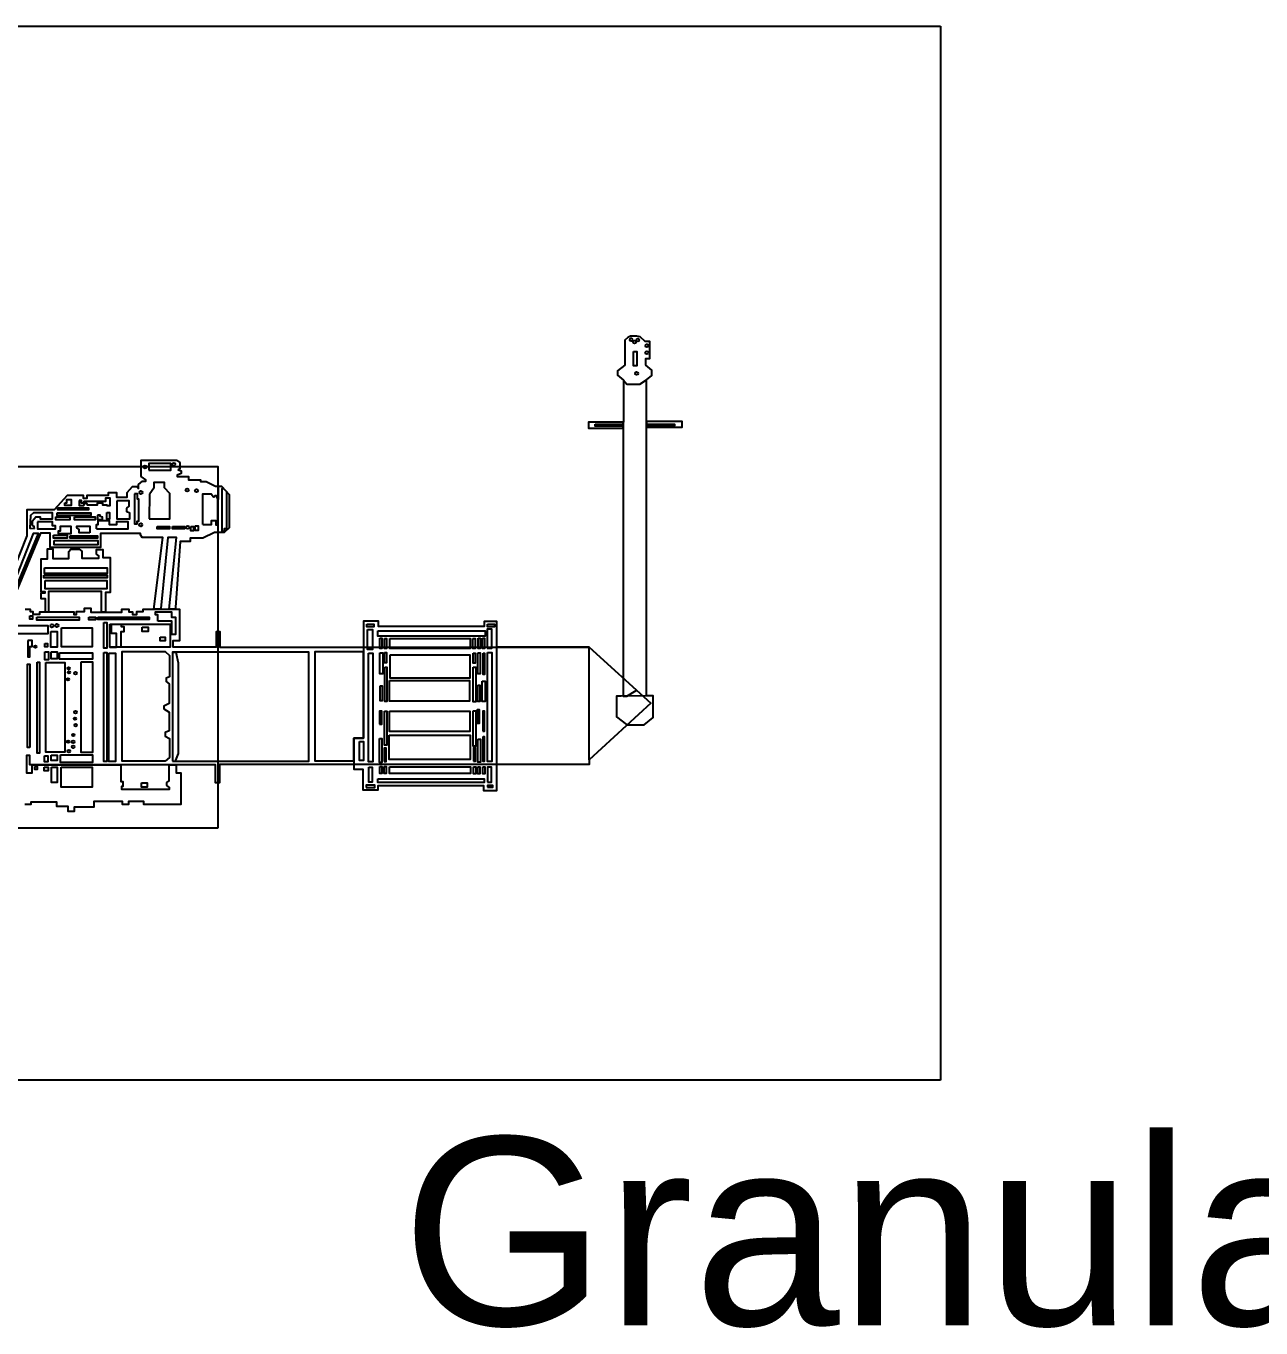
# Model space of a CAD drawing. Header units: millimetres. Extents: x 3191 to 879702, y -27549 to 222194.
# Drawn here: x 46474 to 60388, y 15167 to 29839 of the extents above; entities that cross this region are included whole.
import ezdxf

# ---------------------------------------------------------------- set-up
doc = ezdxf.new("R2010")
doc.units = ezdxf.units.MM
doc.header["$MEASUREMENT"] = 0
doc.styles.get("Standard").update_dxf_attribs({"font": 'arial.ttf'})
picture_1 = doc.add_image_def('image2.png', size_in_pixel=(849, 452))

msp = doc.modelspace()

# ---------------------------------------------------------------- linework, layer by layer
for points in [[(53539.30314, 22289.39432), (53464.59244, 22289.15388), (53464.59244, 25316.59189), (53867.84753, 25316.59189), (53867.84753, 25381.57518), (53465.5133, 25381.57518), (53464.59244, 25316.59189), (53465.5133, 25381.57518), (53465.5133, 25851.79159), (53524.39492, 25900.84062), (53524.39492, 25925.96601), (53524.39492, 25959.70391), (53456.31012, 26015.49607), (53456.31012, 26091.51762), (53502.93647, 26091.51762), (53502.93647, 26283.57439), (53448.96165, 26283.57439), (53393.13212, 26335.07142), (53357.56368, 26344.88568), (53285.18249, 26344.88568), (53253.91044, 26329.55229), (53222.02797, 26299.50865), (53222.02797, 26015.65185), (53138.00193, 25954.34056), (53138.00193, 25904.6684), (53204.88938, 25847.31843), (53204.88938, 25376.18958), (52811.12445, 25376.18958), (52811.12445, 25308.75829), (53203.66855, 25308.75829), (53203.66855, 25376.18958), (53203.66855, 25127.89555), (53203.66855, 22288.31416), (53243.13425, 22288.31416), (53350.28565, 22350.86139), (53354.62615, 22353.39507)], [(53204.88938, 25847.31843), (53242.10124, 25803.76627), (53390.8548, 25803.76627), (53465.5133, 25851.79159)], [(46153.83318, 23259.87079), (46486.77628, 24095.47664), (46486.77628, 24390.6456), (46793.32328, 24390.6456), (46942.88173, 24550.87769), (47118.03145, 24550.87769), (47118.03145, 24519.11831), (47162.21546, 24519.11831), (47162.21546, 24553.6902), (47402.48644, 24553.6902), (47402.48644, 24583.76555), (47494.55202, 24583.76555), (47494.55202, 24529.89382), (47614.91496, 24529.89382), (47614.91496, 24582.86856), (47671.95293, 24650.21256), (47724.94342, 24650.21256), (47742.01981, 24626.86757), (47742.01981, 24672.65478), (47786.68206, 24709.22321), (47824.85901, 24709.22321), (47824.85901, 24724.48947), (47771.85685, 24761.74656), (47771.85685, 24944.91855), (48169.32634, 24944.91855), (48205.707, 24918.43118), (48205.707, 24849.74458), (48186.39107, 24836.7237), (48223.21497, 24824.59981), (48223.21497, 24795.42145), (48177.85287, 24779.2582), (48177.85287, 24763.54633), (48304.95773, 24763.54633), (48304.95773, 24726.28346), (48441.25398, 24726.28346), (48441.25398, 24705.58315), (48504.13571, 24705.58315), (48610.57159, 24652.15702), (48676.14776, 24652.15702), (48761.47143, 24560.5768), (48761.47143, 24183.058), (48707.61779, 24130.08326), (48596.69119, 24130.08326), (48464.65237, 24065.88741), (48322.73398, 24065.88741), (48322.73398, 24029.52153), (48210.45433, 24029.52153), (48158.01206, 23286.03488), (48158.01206, 23269.19545), (48088.31843, 23269.19545), (48169.06973, 24075.74277), (48072.07019, 24075.74277), (47991.96042, 23275.77443), (47991.96042, 23269.19545), (47913.0754, 23269.19545), (48016.85184, 24075.21036), (47782.45962, 24075.21036), (47765.17326, 24103.87366), (47765.17326, 24120.70822), (47313.89679, 24120.70822), (47313.89679, 23961.01432), (46746.1299, 23961.01432), (46746.1299, 24124.73601), (46638.27099, 24124.73601), (46278.41856, 23262.34845)], [(47860.13157, 24286.63478), (48093.20573, 24286.63478), (48093.20573, 24571.46805), (48032.30691, 24636.09793), (48032.30691, 24695.46737), (47913.51864, 24695.46737), (47913.51864, 24629.33285), (47867.65498, 24568.45878), (47863.46753, 24563.18677), (47860.13157, 24286.63478)], [(48466.78692, 24222.89611), (48466.78692, 24568.80021), (48561.32531, 24568.80021), (48584.49043, 24533.36026), (48594.8949, 24533.36026), (48605.28771, 24546.58948), (48614.74738, 24546.58948), (48631.28722, 24508.31387), (48644.04786, 24508.31387), (48644.04786, 24652.15702), (48676.14776, 24652.15702), (48703.57968, 24622.71359), (48680.70846, 24622.71359), (48680.70846, 24148.15045), (48708.93584, 24148.15045), (48708.93584, 24176.36237), (48735.98514, 24176.36237), (48735.98514, 24587.93193)], [(46910.32693, 24465.49542), (46934.49516, 24465.49542), (46934.49516, 24502.65991), (46982.36506, 24502.65991), (46982.36506, 24435.29855), (46911.26006, 24435.29855), (46911.26006, 24465.49542)], [(47074.44231, 24490.57075), (47074.44231, 24436.21869), (47125.56652, 24436.21869), (47135.3178, 24461.2998), (47153.91054, 24461.2998), (47164.59496, 24441.79163), (47279.84898, 24441.79163), (47279.84898, 24466.41556), (47334.69407, 24466.41556), (47334.69407, 24441.79163), (47384.41858, 24441.79163), (47384.41858, 24434.10641), (47421.90734, 24434.10641), (47421.90734, 24518.49331), (47370.96975, 24518.49331), (47370.96975, 24481.53715), (47129.05412, 24481.53715), (47115.95522, 24462.91439), (47100.53514, 24462.91439), (47100.53514, 24490.55917), (47074.44231, 24490.55917)], [(47696.79769, 24566.90785), (47696.79769, 24230.63341), (47726.70471, 24230.63341), (47726.70471, 24259.03051), (47746.13728, 24259.03051), (47746.13728, 24507.87406), (47729.69075, 24507.87406), (47729.69075, 24565.41479), (47696.79769, 24566.90785)], [(48466.78692, 24222.89611), (48564.0664, 24222.89611), (48564.0664, 24265.28053), (48611.29477, 24265.28053), (48611.29477, 24216.73289), (48636.4696, 24216.73289), (48636.4696, 24510.52453)], [(47498.80945, 24486.76286), (47498.80945, 24286.50168), (47643.28231, 24286.50168), (47643.28231, 24349.78317), (47611.26406, 24363.186), (47611.26406, 24406.36325), (47637.3219, 24427.20824), (47637.3219, 24486.76286), (47498.80945, 24486.76286)], [(46571.01517, 24175.55218), (46565.43968, 24198.31268), (46545.92547, 24204.81734), (46545.92547, 24261.95876), (46583.09929, 24307.48556), (46633.75694, 24307.48556), (46633.75694, 24285.65098), (46772.24606, 24285.65098), (46772.24606, 24354.87), (46559.86419, 24354.87), (46523.61184, 24321.42079), (46518.50292, 24181.58808), (46571.01517, 24175.55218)], [(46603.08008, 24252.20178), (46603.08008, 24174.62046), (46804.31096, 24174.62046), (46804.31096, 24206.21202), (46770.85802, 24206.21202), (46770.85802, 24252.66474), (46603.08008, 24252.20178)], [(47266.86672, 24172.28249), (47626.4392, 24172.28249), (47626.4392, 24251.48997), (47493.37393, 24251.48997), (47493.37393, 24217.86716), (47414.88549, 24217.86716), (47414.88549, 24261.95297), (47284.80626, 24261.95297), (47284.80626, 24218.61369), (47264.62719, 24218.61369), (47264.62719, 24172.28249)], [(47278.35596, 24326.70438), (47278.35596, 24276.07919), (47335.70886, 24276.07919), (47335.70886, 24302.88484), (47311.13238, 24313.30734), (47311.13238, 24326.32822), (47278.35596, 24326.32822)], [(46258.50776, 23259.87079), (46615.16419, 24119.29039), (46554.452, 24119.29039), (46220.52911, 23267.53944)], [(46842.18464, 24118.94895), (46983.84642, 24118.94895), (46983.84642, 24200.86478), (46860.24083, 24200.86478), (46860.24083, 24147.17823), (46835.69934, 24147.17823), (46835.69934, 24119.41192), (46842.18464, 24118.94895)], [(47191.7259, 24127.74528), (47072.73933, 24127.74528), (47072.73933, 24166.154), (47047.74294, 24183.74087), (47047.74294, 24201.79071), (47191.25933, 24201.79071), (47191.25933, 24127.74528)], [(46631.23132, 23237.83878), (46691.82136, 23237.83878), (46691.82136, 23383.24012), (46645.08288, 23383.24012), (46645.08288, 23452.0251), (46688.95196, 23452.0251), (46688.95196, 23461.77051), (46645.94603, 23461.77051), (46645.94603, 23834.94902), (46717.64591, 23834.94902), (46717.64591, 23945.89852), (46775.57036, 23945.89852), (46775.57036, 23839.5671), (46954.47595, 23839.5671), (46954.47595, 23918.38684), (46978.56253, 23945.3256), (47070.96637, 23945.3256), (47101.3633, 23920.39495), (47101.3633, 23841.00229), (47294.40591, 23841.00229), (47294.40591, 23868.79753), (47269.74777, 23887.13672), (47269.74777, 23941.02003), (47340.85277, 23941.02003), (47340.85277, 23849.01736), (47421.69739, 23849.01736), (47421.69739, 23456.74734), (47369.40675, 23456.74734), (47369.40675, 23235.19049)], [(47369.40675, 23235.19049), (47322.46999, 23235.19049), (47322.46999, 23467.08882), (46725.79919, 23467.08882), (46725.79919, 23237.83878)], [(46462.8036, 23266.81421), (46520.74612, 23266.81421), (46520.74612, 23242.60126), (46552.11208, 23242.60126), (46552.11208, 23211.93449), (46631.23132, 23211.93449), (46631.23132, 23237.83878), (47013.09315, 23237.83878), (47013.09315, 23206.12605), (47041.59485, 23206.12605), (47041.59485, 23241.22147), (47134.28409, 23241.22147), (47134.28409, 23277.96374), (47203.94189, 23277.96374), (47203.94189, 23235.19049), (47551.97261, 23235.19049), (47551.97261, 23267.54861), (47631.49097, 23267.54861), (47631.49097, 23236.83733), (47672.62358, 23236.83733), (47672.62358, 23206.1483), (47724.18021, 23206.1483), (47724.18021, 23239.57464), (47794.94145, 23239.57464), (47794.94145, 23269.19545), (48204.10763, 23269.19545), (48204.10763, 22909.3171), (48128.97957, 22909.3171), (48128.97957, 22841.50748), (48620.52836, 22841.50748), (48620.52836, 23017.63), (48655.83855, 23017.63), (48655.83855, 22840.46152), (52819.88156, 22840.46152), (53512.67964, 22209.43372), (52820.58589, 21570.59458), (52820.58589, 22839.81999)], [(47959.33564, 23133.9799), (47959.33564, 23203.41304), (47933.67438, 23203.41304), (47933.67438, 23238.74882), (48112.94157, 23238.74882), (48112.94157, 23177.45229), (48158.30367, 23177.45229), (48158.30367, 22981.36936), (48117.01238, 22981.36936), (48117.01238, 23132.7299), (47959.33564, 23132.7299)], [(47417.6849, 22838.18594), (47494.63367, 22838.18594), (47494.63367, 22991.57774), (47438.01561, 22991.57774), (47438.01561, 23098.13486), (47545.29131, 23098.13486), (47545.29131, 23073.98546), (47575.0817, 23073.98546), (47575.0817, 23012.9262), (47543.29674, 23012.9262), (47543.29674, 22838.18594)], [(52819.88156, 22840.46152), (51780.46141, 22840.46152), (51780.46141, 23128.03483), (51634.9008, 23128.03483), (51634.9008, 23071.46376), (50444.56716, 23071.46376), (50444.56716, 23132.88632), (50274.75428, 23132.88632), (50274.75428, 21812.07871), (50167.60289, 21812.07871), (50167.60289, 21463.72822), (50268.90838, 21463.72822), (50268.90838, 21232.815), (50442.14898, 21232.815), (50442.14898, 21279.41603), (51628.44448, 21279.41603), (51628.44448, 21225.73805), (51780.39098, 21225.73805), (51780.46141, 22840.46152)], [(46494.07566, 22913.03361), (46494.07566, 22731.01364), (46516.73146, 22731.01364), (46516.73146, 22845.11272), (46542.11066, 22845.11272), (46542.11066, 22913.03361), (46494.07566, 22913.03361)], [(48041.78991, 21553.80602), (47555.84742, 21553.80602), (47555.84742, 22790.43113), (48041.12505, 22790.43113), (48089.64815, 22746.5768), (48089.64815, 22506.68583), (48053.09253, 22490.07118), (48053.09253, 22452.86039), (48084.99413, 22427.61145), (48084.99413, 22204.33514), (48027.82786, 22175.09313), (48027.82786, 22145.8569), (48087.65357, 22107.9806), (48087.65357, 21896.83396), (48040.47186, 21876.89754), (48040.47186, 21835.69946), (48090.32467, 21810.45052), (48090.32467, 21597.13952), (48041.78991, 21553.80602)], [(48124.00234, 22782.77772), (48162.04788, 22782.77772), (48188.49063, 22661.07878), (48188.49063, 21639.10727), (48158.07038, 21567.08732), (48158.07038, 21553.8369)], [(49738.8095, 21557.15283), (50167.60289, 21557.15283), (50167.60289, 21812.07871), (50274.75428, 21812.07871), (50274.75428, 22785.0922), (49728.45591, 22785.0922), (49728.45591, 21556.61872), (49738.8095, 21557.15283)], [(53179.72148, 22288.23709), (53128.28224, 22288.23709), (53128.28224, 22054.14146), (53241.13867, 21967.92733), (53246.5568, 21963.78827), (53437.12898, 21963.78827), (53539.30314, 22046.44139), (53539.30314, 22289.39432), (53179.72148, 22288.23709)], [(52820.58589, 21570.59458), (52820.58589, 21515.42555), (48653.23255, 21515.42555), (48653.23255, 21308.72528), (48610.47999, 21308.72528), (48610.47999, 21514.40184), (46515.0176, 21514.40184), (46515.0176, 21619.99968), (46477.68835, 21619.99968), (46477.68835, 21424.84952), (46542.29848, 21424.84952), (46542.29848, 21514.40184)], [(46542.29848, 21514.40184), (47541.8538, 21514.40184), (47541.8538, 21324.88208), (47564.34527, 21324.88208), (47564.34527, 21268.64483), (47549.34313, 21268.64483), (47549.34313, 21239.60264), (48089.67821, 21239.60264), (48089.67821, 21239.60264), (48089.67821, 21257.36177), (48059.67394, 21278.92643), (48059.67394, 21312.66433), (48086.86091, 21331.40266), (48086.86091, 21514.40184), (48166.5436, 21514.40184), (48166.5436, 21424.18189), (48217.16113, 21424.18189), (48217.16113, 21065.26049), (47802.78294, 21065.26049), (47802.78294, 21099.5325), (47628.39194, 21099.5325), (47628.39194, 21067.84201), (47562.60793, 21067.84201), (47562.60793, 21098.95388), (47237.89038, 21098.95388), (47237.89038, 21037.30877), (47017.99995, 21037.30877), (47017.99995, 20989.0609), (46949.89167, 20989.0609), (46949.89167, 21041.89321), (46821.86876, 21041.89321), (46821.86876, 21092.9674), (46528.25892, 21092.9674), (46528.25892, 21064.79314), (46461.91146, 21064.79314)]]:
    msp.add_lwpolyline(points)
for points in [[(53316.68932, 26170.47676), (53355.59157, 26170.47676), (53355.59157, 26007.88501), (53316.68932, 26007.88501)], [(52885.78295, 25351.46477), (53189.41769, 25351.46477), (53189.41769, 25331.36891), (52885.78295, 25331.36891)], [(53477.95639, 25353.46768), (53781.59113, 25353.46768), (53781.59113, 25333.37182), (53477.95639, 25333.37182)], [(48636.4696, 20800.5426), (45584.20445, 20800.5426), (45584.20445, 24873.88211), (48636.4696, 24873.88211)], [(47856.10741, 24834.14267), (48105.05656, 24834.14267), (48105.05656, 24908.60476), (47856.10741, 24908.60476)], [(46834.11301, 24409.74868), (47179.42016, 24409.74868), (47179.42016, 24385.59349), (46834.11301, 24385.59349)], [(46810.87791, 24307.08046), (46965.63859, 24307.08046), (46965.63859, 24275.48891), (46810.87791, 24275.48891)], [(46823.42859, 24353.07022), (47205.44301, 24353.07022), (47205.44301, 24323.3421), (46823.42859, 24323.3421)], [(47020.47203, 24308.01218), (47253.31291, 24308.01218), (47253.31291, 24274.09422), (47020.47203, 24274.09422)], [(47384.11531, 24354.99731), (47414.65221, 24354.99731), (47414.65221, 24280.5468), (47384.11531, 24280.5468)], [(46784.05023, 24100.70814), (46939.26582, 24100.70814), (46939.26582, 24065.98), (46784.05023, 24065.98)], [(46969.56943, 24094.79377), (47280.00061, 24094.79377), (47280.00061, 24068.93719), (46969.56943, 24068.93719)], [(47953.22359, 24198.81037), (48090.21969, 24198.81037), (48090.21969, 24172.5487), (47953.22359, 24172.5487)], [(48122.58787, 24199.74787), (48259.58397, 24199.74787), (48259.58397, 24173.4862), (48122.58787, 24173.4862)], [(48329.00932, 24200.68538), (48362.32229, 24200.68538), (48362.32229, 24149.09953), (48329.00932, 24149.09953)], [(48379.67863, 24207.25369), (48412.9916, 24207.25369), (48412.9916, 24155.66784), (48379.67863, 24155.66784)], [(46789.22914, 24041.59912), (47282.21681, 24041.59912), (47282.21681, 23991.36166), (46789.22914, 23991.36166)], [(46676.133, 23650.41128), (47387.89452, 23650.41128), (47387.89452, 23620.86255), (46676.133, 23620.86255)], [(46682.7816, 23731.68474), (47386.41316, 23731.68474), (47386.41316, 23671.10002), (46682.7816, 23671.10002)], [(46690.1767, 23591.30804), (47382.71561, 23591.30804), (47382.71561, 23498.21162), (46690.1767, 23498.21162)], [(46515.22528, 23191.63637), (46547.62844, 23191.63637), (46547.62844, 23154.52396), (46515.22528, 23154.52396)], [(46098.17427, 23085.12805), (46721.4789, 23085.12805), (46721.4789, 22990.92454), (46098.17427, 22990.92454)], [(46596.02323, 23175.884), (47071.24632, 23175.884), (47071.24632, 23143.20447), (46596.02323, 23143.20447)], [(46872.7915, 23057.04281), (47218.87359, 23057.04281), (47218.87359, 22843.3101), (46872.7915, 22843.3101)], [(47183.10605, 23178.14674), (47255.66908, 23178.14674), (47255.66908, 23147.60843), (47183.10605, 23147.60843)], [(47282.54341, 23176.67682), (47863.01262, 23176.67682), (47863.01262, 23150.37464), (47282.54341, 23150.37464)], [(47349.15769, 23117.57359), (47383.17051, 23117.57359), (47383.17051, 22826.86646), (47349.15769, 22826.86646)], [(47417.6849, 23098.13486), (48096.33174, 23098.13486), (48096.33174, 22838.18594), (47417.6849, 22838.18594)], [(47781.5848, 23066.43335), (47848.96892, 23066.43335), (47848.96892, 23014.12412), (47781.5848, 23014.12412)], [(50314.19651, 23097.76864), (50392.98706, 23097.76864), (50392.98706, 23068.39263), (50314.19651, 23068.39263)], [(50321.89713, 23037.23626), (50376.29454, 23037.23626), (50376.29454, 22813.13293), (50321.89713, 22813.13293)], [(51669.01363, 22827.46486), (51723.19974, 22827.46486), (51723.19974, 23040.90826), (51669.01363, 23040.90826)], [(51673.54479, 23097.30129), (51752.33534, 23097.30129), (51752.33534, 23067.92529), (51673.54479, 23067.92529)], [(46755.00479, 23016.29473), (46825.67212, 23016.29473), (46825.67212, 22838.77017), (46755.00479, 22838.77017)], [(47985.2885, 22950.37387), (48040.9151, 22950.37387), (48040.9151, 22911.65266), (47985.2885, 22911.65266)], [(50439.19081, 23025.15204), (51648.79949, 23025.15204), (51648.79949, 22961.37049), (50439.19081, 22961.37049)], [(50460.17971, 22938.91565), (50484.33808, 22938.91565), (50484.33808, 22824.41599), (50460.17971, 22824.41599)], [(50513.05108, 22938.11449), (50537.20945, 22938.11449), (50537.20945, 22823.61482), (50513.05108, 22823.61482)], [(50573.92829, 22935.02111), (51477.1084, 22935.02111), (51477.1084, 22825.77351), (50573.92829, 22825.77351)], [(51509.74215, 22937.53587), (51533.90052, 22937.53587), (51533.90052, 22823.0362), (51509.74215, 22823.0362)], [(51568.2716, 22939.27173), (51592.42997, 22939.27173), (51592.42997, 22824.77206), (51568.2716, 22824.77206)], [(51617.31614, 22939.27173), (51641.4745, 22939.27173), (51641.4745, 22824.77206), (51617.31614, 22824.77206)], [(46684.33746, 22786.24943), (46726.01006, 22786.24943), (46726.01006, 22697.49828), (46684.33746, 22697.49828)], [(46685.25309, 22879.54051), (46714.24782, 22879.54051), (46714.24782, 22843.3101), (46685.25309, 22843.3101)], [(46757.72818, 22785.337), (46825.67212, 22785.337), (46825.67212, 22706.55588), (46757.72818, 22706.55588)], [(46851.94346, 22775.38921), (47222.51261, 22775.38921), (47222.51261, 22704.73101), (46851.94346, 22704.73101)], [(47349.15769, 22777.56071), (47384.5119, 22777.56071), (47384.5119, 21551.94838), (47349.15769, 21551.94838)], [(47408.68013, 22772.46231), (47481.81471, 22772.46231), (47481.81471, 21551.82106), (47408.68013, 21551.82106)], [(48124.00234, 21553.8369), (49661.07544, 21553.8369), (49661.07544, 22782.77772), (48124.00234, 22782.77772)], [(50331.78117, 22771.93976), (50382.82129, 22771.93976), (50382.82129, 21546.87123), (50331.78117, 21546.87123)], [(50459.02932, 22775.41147), (50495.79511, 22775.41147), (50495.79511, 22539.69126), (50459.02932, 22539.69126)], [(50512.25285, 22777.5479), (50536.41121, 22777.5479), (50536.41121, 22663.04824), (50512.25285, 22663.04824)], [(50577.28557, 22752.26673), (51473.93894, 22752.26673), (51473.93894, 22491.26536), (50577.28557, 22491.26536)], [(51510.49343, 22771.69496), (51534.6518, 22771.69496), (51534.6518, 22657.19529), (51510.49343, 22657.19529)], [(51564.84389, 22776.45743), (51590.31699, 22776.45743), (51590.31699, 22539.1349), (51564.84389, 22539.1349)], [(51624.94633, 22773.40856), (51641.26321, 22773.40856), (51641.26321, 22530.98973), (51624.94633, 22530.98973)], [(51671.80746, 22777.48114), (51722.19021, 22777.48114), (51722.19021, 21549.16345), (51671.80746, 21549.16345)], [(46514.94717, 21709.88581), (46488.65235, 21709.88581), (46488.65235, 22649.49522), (46514.94717, 22649.49522)], [(46598.31584, 22669.34627), (46627.28709, 22669.34627), (46627.28709, 21646.50485), (46598.31584, 21646.50485)], [(46695.54224, 22667.12047), (46911.71497, 22667.12047), (46911.71497, 21656.54947), (46695.54224, 21656.54947)], [(47094.5514, 22672.49665), (47223.60418, 22672.49665), (47223.60418, 21653.32608), (47094.5514, 21653.32608)], [(50515.18754, 22614.17724), (50538.66506, 22614.17724), (50538.66506, 22227.43765), (50515.18754, 22227.43765)], [(51510.82212, 22615.53477), (51541.38985, 22615.53477), (51541.38985, 22223.38733), (51510.82212, 22223.38733)], [(50569.09192, 22464.98273), (51472.29551, 22464.98273), (51472.29551, 22230.24173), (50569.09192, 22230.24173)], [(51614.75709, 22454.58986), (51645.32482, 22454.58986), (51645.32482, 22227.45991), (51614.75709, 22227.45991)], [(50463.1144, 22404.98446), (50486.59192, 22404.98446), (50486.59192, 22234.58136), (50463.1144, 22234.58136)], [(51565.85342, 22410.7929), (51588.27445, 22410.7929), (51588.27445, 22227.45991), (51565.85342, 22227.45991)], [(50457.19807, 21970.79817), (50481.7086, 21970.79817), (50481.7086, 22119.79239), (50457.19807, 22119.79239)], [(50514.36582, 22117.74497), (50539.88589, 22117.74497), (50539.88589, 21734.032), (50514.36582, 21734.032)], [(50570.73535, 22117.74497), (51475.46498, 22117.74497), (51475.46498, 21889.45779), (50570.73535, 21889.45779)], [(51512.74727, 22120.79384), (51541.34289, 22120.79384), (51541.34289, 21724.86313), (51512.74727, 21724.86313)], [(51557.65977, 21984.06188), (51582.17029, 21984.06188), (51582.17029, 22133.0561), (51557.65977, 22133.0561)], [(51620.95515, 21893.24106), (51638.30504, 21893.24106), (51638.30504, 22118.74643), (51620.95515, 22118.74643)], [(50229.79483, 21777.11681), (50275.71686, 21777.11681), (50275.71686, 21561.1809), (50229.79483, 21561.1809)], [(50458.23108, 21808.54024), (50482.71813, 21808.54024), (50482.71813, 21541.17406), (50458.23108, 21541.17406)], [(50566.95547, 21845.66083), (51479.33877, 21845.66083), (51479.33877, 21574.48912), (50566.95547, 21574.48912)], [(51563.7874, 21801.39653), (51596.44463, 21801.39653), (51596.44463, 21542.19777), (51563.7874, 21542.19777)], [(51622.9977, 21830.99508), (51637.29551, 21830.99508), (51637.29551, 21549.34148), (51622.9977, 21549.34148)], [(46682.88186, 21615.32623), (46721.19717, 21615.32623), (46721.19717, 21545.5137), (46682.88186, 21545.5137)], [(46758.92554, 21620.95663), (46823.70001, 21620.95663), (46823.70001, 21560.71356), (46758.92554, 21560.71356)], [(46860.86492, 21626.58703), (47221.33873, 21626.58703), (47221.33873, 21538.77057), (46860.86492, 21538.77057)], [(50508.23819, 21551.3889), (50532.74872, 21551.3889), (50532.74872, 21700.38312), (50508.23819, 21700.38312)], [(51514.78982, 21555.46148), (51539.30035, 21555.46148), (51539.30035, 21704.4557), (51514.78982, 21704.4557)], [(46572.49057, 21494.84009), (46600.10013, 21494.84009), (46600.10013, 21460.50131), (46572.49057, 21460.50131)], [(46678.93763, 21485.27063), (46723.45101, 21485.27063), (46723.45101, 21444.16647), (46678.93763, 21444.16647)], [(46759.489, 21488.09696), (46825.95385, 21488.09696), (46825.95385, 21312.99815), (46759.489, 21312.99815)], [(46868.75337, 21485.84925), (47218.52143, 21485.84925), (47218.52143, 21261.74592), (46868.75337, 21261.74592)], [(50337.81489, 21488.11921), (50375.33196, 21488.11921), (50375.33196, 21316.13604), (50337.81489, 21316.13604)], [(50461.28316, 21493.2155), (50484.76067, 21493.2155), (50484.76067, 21414.63468), (50461.28316, 21414.63468)], [(50509.2712, 21493.2155), (50532.74872, 21493.2155), (50532.74872, 21414.63468), (50509.2712, 21414.63468)], [(50569.65538, 21491.07907), (51481.61609, 21491.07907), (51481.61609, 21414.14508), (50569.65538, 21414.14508)], [(51516.83236, 21492.19179), (51540.30988, 21492.19179), (51540.30988, 21413.61097), (51516.83236, 21413.61097)], [(51562.77786, 21492.19179), (51586.25538, 21492.19179), (51586.25538, 21413.61097), (51562.77786, 21413.61097)], [(51620.95515, 21492.19179), (51644.43267, 21492.19179), (51644.43267, 21413.61097), (51620.95515, 21413.61097)], [(51675.0004, 21318.45051), (51720.28853, 21318.45051), (51720.28853, 21485.91601), (51675.0004, 21485.91601)], [(47774.27134, 21311.31667), (47838.96103, 21311.31667), (47838.96103, 21260.56416), (47774.27134, 21260.56416)], [(50308.02192, 21258.34097), (50405.68839, 21258.34097), (50405.68839, 21282.26461), (50308.02192, 21282.26461)], [(50439.63689, 21356.59481), (51635.55817, 21356.59481), (51635.55817, 21315.2236), (50439.63689, 21315.2236)], [(51674.36651, 21260.90025), (51735.1498, 21260.90025), (51735.1498, 21280.9516), (51674.36651, 21280.9516)]]:
    msp.add_lwpolyline(points, close=True)
for centre, radius in [((53292.36661, 26303.55898), 17.00898), ((53329.15588, 26277.7437), 17.00898), ((53367.91726, 26299.26385), 17.00898), ((53468.00192, 26158.50381), 17.00898), ((53468.94102, 26235.77162), 17.00898), ((53353.43163, 25924.23015), 17.00898), ((47813.75468, 24869.70415), 17.43712), ((48138.66114, 24900.07463), 17.43712), ((47768.38092, 24581.96577), 17.43712), ((48289.19939, 24610.65801), 17.43712), ((48395.22702, 24603.1522), 17.43712), ((47766.57297, 24217.65304), 17.43712), ((48295.76633, 24189.51635), 17.43712), ((46765.87488, 23080.58812), 17.98272), ((46821.89224, 23083.16965), 17.98272), ((46578.9585, 22845.02625), 13.98538), ((46953.64779, 22600.47091), 13.98538), ((46946.12438, 22475.76557), 13.98538), ((46956.87877, 22555.32028), 13.98538), ((47031.08645, 22545.64431), 13.98538), ((47024.63615, 22033.90624), 13.98538), ((47031.08645, 22107.01416), 13.98538), ((47006.34667, 21848.99234), 13.98538), ((47034.31744, 21959.72772), 13.98538), ((46948.27059, 21773.73742), 13.98538), ((47005.27357, 21772.66103), 13.98538), ((47005.27357, 21716.75804), 13.98538), ((46955.81733, 21667.30183), 13.98538)]:
    msp.add_circle(centre, radius)

# ---------------------------------------------------------------- texts
msp.add_text('Granulator', height=2119.841778).set_placement((50705.16227, 15197.24516))

# ---------------------------------------------------------------- pictures from other files: only their frames are drawn
image = msp.add_image(picture_1, insert=(34468.58577, 17961.1957), size_in_units=(22310.10754, 11877.70154))
image.dxf.flags = 7

doc.saveas('drawing.dxf')
